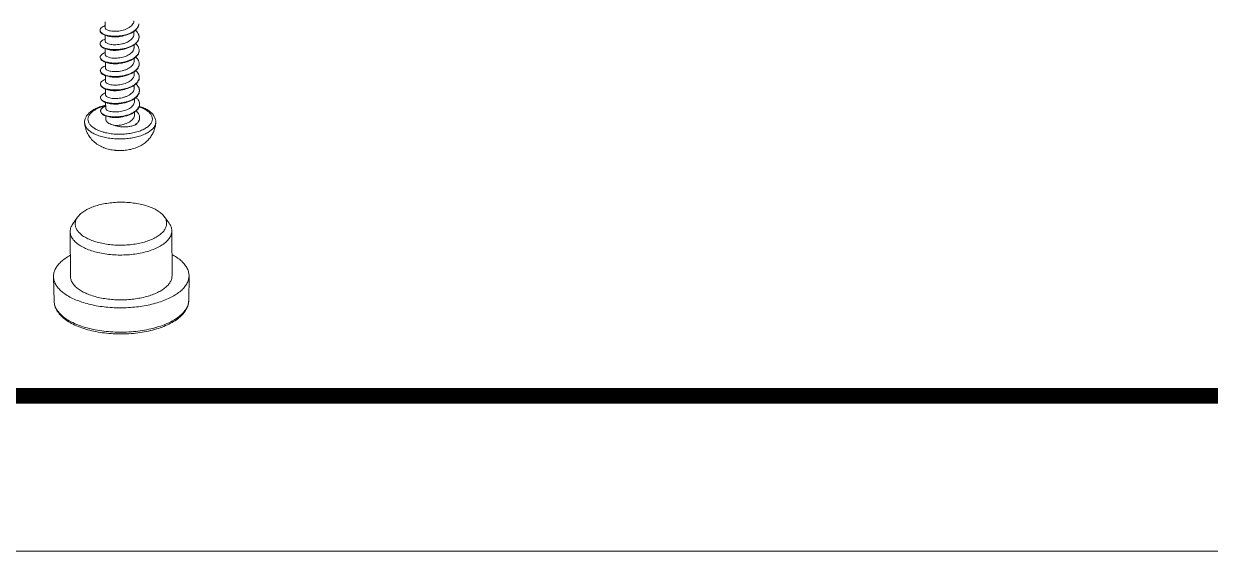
# Model space of a CAD drawing. Header units: millimetres. Extents: x 1884 to 2552, y 611 to 826.
# Drawn here: x 2049.98 to 2090.62, y 611.17 to 629.25 of the extents above; entities that cross this region are included whole.
import ezdxf

# ---------------------------------------------------------------- set-up
doc = ezdxf.new("R2010")
doc.units = ezdxf.units.MM
doc.layers.add('from', color=7, linetype='Continuous', lineweight=13)

# ---------------------------------------------------------------- blocks, each defined once
blk = doc.blocks.new('*u50')
at = {"color": 7, "linetype": 'Continuous'}
for p, q in [((-2.418, 16.415), (-2.421, 16.761)), ((-0.716, 16.03), (-0.717, 16.191)), ((-2.413, 15.62), (-2.415, 15.965)), ((-2.407, 14.826), (-2.409, 15.173)), ((-1.296, 15.177), (-1.293, 15.178)), ((-0.71, 15.235), (-0.711, 15.393)), ((-2.401, 14.032), (-2.404, 14.379)), ((-0.704, 14.441), (-0.705, 14.602)), ((-2.395, 13.237), (-2.398, 13.584)), ((-0.698, 13.647), (-0.699, 13.809)), ((-2.39, 12.443), (-2.392, 12.789)), ((-0.693, 12.852), (-0.694, 13.013)), ((-2.384, 11.648), (-2.386, 11.996)), ((-0.687, 12.058), (-0.688, 12.218)), ((-0.681, 11.264), (-0.682, 11.426)), ((-2.379, 11.003), (-2.381, 11.199)), ((-2.163, 9.221), (-2.083, 9.204)), ((-1.825, 9.166), (-1.808, 9.163)), ((-4.046, 5.218), (-4.327, 4.82)), ((1.071, 5.255), (1.358, 4.861)), ((-4.481, 4.368), (-4.462, 1.72)), ((1.519, 4.411), (1.538, 1.763)), ((-5.462, 1.695), (-5.423, 0.242)), ((2.538, 1.753), (2.519, 0.3))]:
    blk.add_line(p, q, dxfattribs=at)
for centre, radius, start, end in [((-1.914, 17.593), 1.68, 258.01874, 261.91862), ((-1.835, 18.282), 2.372, 280.55192, 282.94477), ((-0.81, 15.877), 0.396, 356.53731, 0.34703), ((-1.827, 17.476), 2.36, 280.5318, 283.00283), ((-0.798, 15.081), 0.389, 352.56812, 0.47876), ((-1.904, 15.999), 1.675, 257.95414, 261.98889), ((-1.82, 16.675), 2.353, 280.50747, 282.99043), ((-0.78, 14.287), 0.377, 356.53725, 0.50846), ((-1.925, 15.072), 1.539, 257.29467, 257.87353), ((-1.897, 15.207), 1.678, 257.92585, 261.94867), ((-1.815, 15.886), 2.358, 280.4904, 282.96745), ((-0.784, 13.494), 0.387, 356.47089, 0.33701), ((-1.89, 14.422), 1.687, 258.02221, 261.90688), ((-1.812, 15.103), 2.37, 280.54938, 282.94473), ((-0.787, 12.699), 0.395, 356.58399, 0.40682), ((-2.547, 12.287), 0.141, 179.85024, 190.12589), ((-1.887, 13.616), 1.675, 257.96576, 261.9107), ((-1.803, 14.293), 2.354, 280.51576, 282.99638), ((-1.789, 14.231), 2.291, 283.00321, 284.01586), ((-0.763, 11.904), 0.377, 356.53094, 0.50045), ((-3.173, 10.812), 0.455, 183.19353, 188.08608), ((-1.904, 12.709), 1.56, 257.7419, 257.87454), ((-1.879, 12.828), 1.681, 257.9252, 261.93632), ((-1.585, 12.064), 1.451, 256.91032, 259.47849), ((-1.798, 13.505), 2.36, 280.50523, 282.96311), ((-1.122, 11.34), 0.817, 314.00838, 314.62455), ((-0.773, 11.111), 0.393, 356.4973, 0.32224), ((-1.735, 13.028), 2.894, 253.1794, 256.94051), ((-1.621, 11.563), 2.404, 249.80942, 256.9601)]:
    blk.add_arc(centre, radius, start, end, dxfattribs=at)
for points, start_tangent, end_tangent in [([(-0.721, 16.824), (-0.731, 16.74), (-0.778, 16.632), (-0.857, 16.531), (-0.97, 16.439), (-1.11, 16.358), (-1.269, 16.293), (-1.438, 16.245), (-1.614, 16.213), (-1.789, 16.199), (-1.954, 16.201)], (0.005993, -0.999982), (-0.997819, 0.066006)), ([(-2.681, 16.364), (-2.716, 16.282), (-2.717, 16.26)], (-0.585356, -0.810777), (0.015752, -0.999876)), ([(-2.717, 16.26), (-2.704, 16.199)], (0.015752, -0.999876), (0.378608, -0.925557)), ([(-2.717, 16.233), (-2.704, 16.173), (-2.647, 16.093), (-2.547, 16.022), (-2.407, 15.962), (-2.27, 15.924)], (0.015752, -0.999876), (0.977139, -0.212602)), ([(-2.704, 16.199), (-2.647, 16.12), (-2.547, 16.048), (-2.407, 15.988), (-2.263, 15.949)], (0.378608, -0.925557), (0.978088, -0.208191)), ([(-2.42, 16.532), (-2.479, 16.509), (-2.601, 16.441), (-2.681, 16.364)], (-0.940233, -0.340533), (-0.585356, -0.810777)), ([(-2.418, 16.415), (-2.41, 16.378), (-2.373, 16.328), (-2.305, 16.283), (-2.211, 16.245), (-2.092, 16.217), (-1.954, 16.201)], (0.017516, -0.999847), (0.997819, -0.066006)), ([(-1.304, 15.971), (-1.133, 16.018), (-0.929, 16.095), (-0.752, 16.191), (-0.607, 16.301), (-0.501, 16.424), (-0.438, 16.554), (-0.421, 16.647)], (0.974543, 0.2242), (0.061372, 0.998115)), ([(-1.297, 15.946), (-1.133, 15.991), (-0.929, 16.069), (-0.751, 16.164), (-0.607, 16.275), (-0.501, 16.397), (-0.438, 16.527), (-0.42, 16.647)], (0.973902, 0.22697), (-0.006099, 0.999981)), ([(-0.414, 15.879), (-0.418, 15.926), (-0.458, 16.058), (-0.543, 16.184), (-0.623, 16.263)], (-0.00612, 0.999981), (-0.760129, 0.649772)), ([(-2.414, 15.738), (-2.507, 15.699), (-2.619, 15.628), (-2.688, 15.55), (-2.711, 15.467), (-2.711, 15.465)], (-0.940463, -0.339896), (0.009005, -0.999959)), ([(-2.711, 15.465), (-2.709, 15.44)], (0.009005, -0.999959), (0.181553, -0.983381)), ([(-2.711, 15.439), (-2.689, 15.358), (-2.621, 15.28), (-2.51, 15.211), (-2.361, 15.155), (-2.264, 15.13)], (0.009005, -0.999959), (0.977068, -0.212927)), ([(-2.709, 15.44), (-2.689, 15.385), (-2.621, 15.307), (-2.51, 15.238), (-2.361, 15.181), (-2.258, 15.155)], (0.181553, -0.983381), (0.97791, -0.209028)), ([(-1.948, 15.407), (-2.089, 15.423), (-2.209, 15.452), (-2.304, 15.491), (-2.371, 15.537), (-2.407, 15.589), (-2.412, 15.62)], (-0.997819, 0.066006), (-0.013631, 0.999907)), ([(-2.27, 15.924), (-2.233, 15.917), (-2.032, 15.89), (-1.813, 15.883), (-1.584, 15.897), (-1.354, 15.933), (-1.297, 15.946)], (0.977139, -0.212602), (0.973902, 0.22697)), ([(-2.155, 15.898), (-2.089, 15.885), (-1.952, 15.869)], (0.972552, -0.232686), (0.997819, -0.066006)), ([(-2.151, 15.93), (-2.032, 15.916), (-1.813, 15.909), (-1.584, 15.924), (-1.401, 15.951)], (0.989909, -0.141706), (0.983069, 0.183238)), ([(-1.952, 15.869), (-1.787, 15.866), (-1.611, 15.881), (-1.436, 15.912), (-1.396, 15.922)], (0.997819, -0.066006), (0.969138, 0.24652)), ([(-0.716, 16.03), (-0.726, 15.946), (-0.771, 15.839), (-0.851, 15.738), (-0.962, 15.646), (-1.099, 15.566), (-1.256, 15.501), (-1.427, 15.452), (-1.606, 15.419), (-1.783, 15.404), (-1.948, 15.407)], (0.005945, -0.999982), (-0.997819, 0.066006)), ([(-1.293, 15.178), (-1.075, 15.241), (-0.877, 15.323), (-0.707, 15.422), (-0.571, 15.536), (-0.475, 15.661), (-0.424, 15.792), (-0.415, 15.853)], (0.973967, 0.226688), (0.060344, 0.998178)), ([(-1.292, 15.152), (-1.075, 15.214), (-0.877, 15.296), (-0.707, 15.396), (-0.571, 15.51), (-0.475, 15.634), (-0.423, 15.766), (-0.414, 15.853)], (0.973889, 0.227024), (-0.00612, 0.999981)), ([(-0.409, 15.085), (-0.418, 15.165), (-0.469, 15.296), (-0.565, 15.42), (-0.619, 15.47)], (-0.008034, 0.999968), (-0.761447, 0.648227)), ([(-2.408, 14.943), (-2.533, 14.888), (-2.634, 14.815), (-2.692, 14.735), (-2.706, 14.671)], (-0.940727, -0.339164), (-0.002049, -0.999998)), ([(-1.942, 14.612), (-2.09, 14.63), (-2.215, 14.661), (-2.311, 14.704), (-2.376, 14.754), (-2.405, 14.81), (-2.407, 14.826)], (-0.997819, 0.066006), (0.008071, 0.999967)), ([(-2.264, 15.13), (-2.18, 15.114), (-1.974, 15.092), (-1.751, 15.09), (-1.521, 15.11), (-1.292, 15.152)], (0.977068, -0.212927), (0.973889, 0.227024)), ([(-2.258, 15.155), (-2.18, 15.141), (-2.146, 15.135)], (0.97791, -0.209028), (0.989837, -0.142209)), ([(-2.149, 15.104), (-2.095, 15.093), (-1.946, 15.074)], (0.972663, -0.232219), (0.997819, -0.066006)), ([(-2.146, 15.135), (-1.974, 15.118), (-1.751, 15.117), (-1.521, 15.136), (-1.396, 15.156)], (0.989837, -0.142209), (0.983132, 0.182898)), ([(-1.946, 15.074), (-1.781, 15.072), (-1.604, 15.087), (-1.424, 15.119), (-1.391, 15.128)], (0.997819, -0.066006), (0.969139, 0.246515)), ([(-1.942, 14.612), (-1.787, 14.61), (-1.623, 14.622), (-1.457, 14.649), (-1.295, 14.692), (-1.142, 14.749), (-1.006, 14.82), (-0.891, 14.902), (-0.801, 14.993), (-0.741, 15.091), (-0.712, 15.193), (-0.71, 15.235)], (0.997819, -0.066006), (-0.007762, 0.99997)), ([(-1.291, 14.383), (-1.232, 14.397), (-1.018, 14.465), (-0.826, 14.552), (-0.664, 14.655), (-0.538, 14.772), (-0.453, 14.899), (-0.412, 15.031)], (0.974373, 0.224939), (0.129733, 0.991549)), ([(-1.286, 14.357), (-1.231, 14.371), (-1.018, 14.438), (-0.826, 14.525), (-0.664, 14.628), (-0.538, 14.745), (-0.452, 14.872), (-0.412, 15.005), (-0.409, 15.058)], (0.97387, 0.227107), (-0.008034, 0.999968)), ([(-2.706, 14.671), (-2.704, 14.652), (-2.703, 14.646)], (-0.002049, -0.999998), (0.172721, -0.984971)), ([(-2.705, 14.644), (-2.704, 14.626), (-2.67, 14.544), (-2.591, 14.468), (-2.471, 14.402), (-2.313, 14.349), (-2.258, 14.336)], (-0.002049, -0.999998), (0.977026, -0.213121)), ([(-2.703, 14.646), (-2.67, 14.571), (-2.591, 14.494), (-2.471, 14.428), (-2.313, 14.375), (-2.253, 14.361)], (0.172721, -0.984971), (0.977744, -0.209804)), ([(-2.402, 14.149), (-2.424, 14.141), (-2.556, 14.076), (-2.647, 14.002), (-2.694, 13.92), (-2.7, 13.876)], (-0.940384, -0.340114), (0.00571, -0.999984)), ([(-1.937, 13.818), (-2.077, 13.834), (-2.197, 13.863), (-2.292, 13.902), (-2.359, 13.948), (-2.395, 14), (-2.401, 14.032)], (-0.997819, 0.066006), (-0.013631, 0.999907)), ([(-2.258, 14.336), (-2.125, 14.312), (-1.914, 14.295), (-1.689, 14.299), (-1.458, 14.324), (-1.286, 14.357)], (0.977026, -0.213121), (0.97387, 0.227107)), ([(-2.143, 14.31), (-2.088, 14.298), (-1.94, 14.28)], (0.972637, -0.232332), (0.997819, -0.066006)), ([(-2.137, 14.341), (-2.125, 14.339), (-1.914, 14.322), (-1.689, 14.325), (-1.458, 14.35), (-1.391, 14.362)], (0.990084, -0.14048), (0.983203, 0.182514)), ([(-1.94, 14.28), (-1.775, 14.278), (-1.6, 14.292), (-1.425, 14.324), (-1.385, 14.333)], (0.997819, -0.066006), (0.969138, 0.24652)), ([(-0.704, 14.441), (-0.714, 14.359), (-0.759, 14.252), (-0.838, 14.151), (-0.949, 14.058), (-1.086, 13.978), (-1.242, 13.913), (-1.413, 13.863), (-1.593, 13.831), (-1.771, 13.816), (-1.937, 13.818)], (0.005871, -0.999983), (-0.997819, 0.066006)), ([(-1.286, 13.588), (-1.172, 13.618), (-0.963, 13.69), (-0.777, 13.781), (-0.623, 13.888), (-0.507, 14.008), (-0.433, 14.137), (-0.404, 14.264)], (0.974455, 0.224583), (0.060407, 0.998174)), ([(-1.28, 13.563), (-1.171, 13.591), (-0.962, 13.664), (-0.777, 13.755), (-0.623, 13.862), (-0.507, 13.982), (-0.432, 14.11), (-0.403, 14.243), (-0.403, 14.264)], (0.973883, 0.227051), (-0.008633, 0.999963)), ([(-0.403, 14.29), (-0.42, 14.403), (-0.483, 14.533), (-0.589, 14.654), (-0.613, 14.676)], (-0.008633, 0.999963), (-0.761183, 0.648538)), ([(-2.7, 13.876), (-2.695, 13.837)], (0.00571, -0.999984), (0.253635, -0.9673)), ([(-2.699, 13.85), (-2.694, 13.811), (-2.649, 13.73), (-2.559, 13.656), (-2.429, 13.593), (-2.263, 13.544), (-2.252, 13.541)], (0.00571, -0.999984), (0.977078, -0.212881)), ([(-2.695, 13.837), (-2.649, 13.757), (-2.56, 13.683), (-2.429, 13.619), (-2.264, 13.57)], (0.253635, -0.9673), (0.975511, -0.219953)), ([(-2.397, 13.355), (-2.467, 13.326), (-2.585, 13.258), (-2.662, 13.181), (-2.693, 13.099), (-2.694, 13.082)], (-0.940277, -0.340409), (0.016301, -0.999867)), ([(-2.252, 13.541), (-2.069, 13.512), (-1.854, 13.5), (-1.626, 13.508), (-1.396, 13.539), (-1.28, 13.563)], (0.977078, -0.212881), (0.973883, 0.227051)), ([(-2.138, 13.515), (-2.084, 13.504), (-1.934, 13.486)], (0.972664, -0.232219), (0.997819, -0.066006)), ([(-2.132, 13.546), (-2.069, 13.538), (-1.854, 13.526), (-1.626, 13.535), (-1.396, 13.565), (-1.386, 13.567)], (0.990013, -0.140977), (0.983251, 0.182256)), ([(-1.934, 13.486), (-1.769, 13.483), (-1.59, 13.498), (-1.41, 13.531), (-1.379, 13.539)], (0.997819, -0.066006), (0.969139, 0.246515)), ([(-0.698, 13.647), (-0.707, 13.569), (-0.745, 13.471), (-0.812, 13.378), (-0.905, 13.292), (-1.021, 13.215), (-1.156, 13.149), (-1.305, 13.096), (-1.463, 13.057), (-1.623, 13.032), (-1.781, 13.021), (-1.931, 13.024)], (0.006217, -0.999981), (-0.997819, 0.066006)), ([(-1.281, 12.793), (-1.105, 12.842), (-0.903, 12.919), (-0.726, 13.015), (-0.583, 13.125), (-0.477, 13.247), (-0.415, 13.377), (-0.398, 13.47)], (0.97455, 0.224172), (0.06139, 0.998114)), ([(-1.274, 12.768), (-1.104, 12.815), (-0.902, 12.893), (-0.726, 12.988), (-0.582, 13.099), (-0.477, 13.221), (-0.415, 13.35), (-0.397, 13.469)], (0.973902, 0.226967), (-0.006049, 0.999982)), ([(-0.5, 13.769), (-0.606, 13.88)], (-0.610134, 0.792298), (-0.759738, 0.65023)), ([(-0.397, 13.496), (-0.398, 13.51), (-0.426, 13.642), (-0.5, 13.769)], (-0.006054, 0.999982), (-0.610134, 0.792298)), ([(-2.694, 13.082), (-2.692, 13.056)], (0.016301, -0.999867), (0.178892, -0.983869)), ([(-2.694, 13.056), (-2.679, 12.99), (-2.619, 12.911), (-2.516, 12.84), (-2.375, 12.781), (-2.247, 12.747)], (0.016212, -0.999869), (0.977125, -0.212664)), ([(-2.692, 13.056), (-2.679, 13.017), (-2.62, 12.938), (-2.517, 12.867), (-2.376, 12.808), (-2.24, 12.772)], (0.178892, -0.983869), (0.978059, -0.20833)), ([(-2.395, 13.237), (-2.389, 13.206), (-2.354, 13.154), (-2.287, 13.108), (-2.191, 13.069), (-2.071, 13.04), (-1.931, 13.024)], (0.013631, -0.999907), (0.997819, -0.066006)), ([(-2.247, 12.747), (-2.2, 12.738), (-2, 12.712), (-1.781, 12.706), (-1.552, 12.721), (-1.324, 12.757), (-1.274, 12.768)], (0.977125, -0.212664), (0.973902, 0.226967)), ([(-2.132, 12.721), (-2.076, 12.709), (-1.929, 12.691)], (0.972637, -0.232332), (0.997819, -0.066006)), ([(-2.128, 12.752), (-2.001, 12.738), (-1.782, 12.732), (-1.554, 12.747), (-1.378, 12.773)], (0.989894, -0.141812), (0.983075, 0.183204)), ([(-1.929, 12.691), (-1.767, 12.689), (-1.595, 12.703), (-1.423, 12.733), (-1.373, 12.744)], (0.997819, -0.066006), (0.969134, 0.246535)), ([(-0.693, 12.852), (-0.702, 12.771), (-0.747, 12.663), (-0.826, 12.563), (-0.937, 12.47), (-1.075, 12.389), (-1.231, 12.324), (-1.401, 12.275), (-1.581, 12.242), (-1.76, 12.227), (-1.925, 12.229)], (0.005865, -0.999983), (-0.997819, 0.066006)), ([(-1.269, 11.974), (-1.23, 11.983), (-1.016, 12.049), (-0.823, 12.134), (-0.659, 12.236), (-0.53, 12.351), (-0.441, 12.477), (-0.397, 12.608), (-0.391, 12.675)], (0.973871, 0.227102), (-0.007224, 0.999974)), ([(-1.234, 12.009), (-1.02, 12.074), (-0.827, 12.159), (-0.662, 12.261), (-0.532, 12.376), (-0.443, 12.501), (-0.397, 12.633), (-0.392, 12.675)], (0.970223, 0.242213), (0.059598, 0.998222)), ([(-0.391, 12.702), (-0.397, 12.766), (-0.443, 12.897), (-0.533, 13.021), (-0.6, 13.086)], (-0.007096, 0.999975), (-0.760176, 0.649717)), ([(-2.391, 12.56), (-2.511, 12.507), (-2.613, 12.435), (-2.673, 12.356), (-2.688, 12.288)], (-0.940706, -0.339223), (-0.001388, -0.999999)), ([(-2.688, 12.261), (-2.687, 12.245), (-2.655, 12.164), (-2.578, 12.088), (-2.459, 12.021), (-2.304, 11.968), (-2.241, 11.953)], (-0.001722, -0.999999), (0.977028, -0.213109)), ([(-2.686, 12.263), (-2.656, 12.192), (-2.58, 12.116), (-2.462, 12.049), (-2.308, 11.995), (-2.236, 11.978)], (0.175093, -0.984552), (0.977783, -0.209619)), ([(-1.925, 12.229), (-2.075, 12.247), (-2.203, 12.28), (-2.301, 12.324), (-2.362, 12.375), (-2.389, 12.431), (-2.389, 12.443)], (-0.997819, 0.066006), (0.008318, 0.999965)), ([(-2.241, 11.953), (-2.118, 11.931), (-1.909, 11.912), (-1.686, 11.915), (-1.456, 11.938), (-1.269, 11.974)], (0.977028, -0.213109), (0.973871, 0.227102)), ([(-2.126, 11.926), (-2.073, 11.915), (-1.923, 11.897)], (0.972664, -0.232219), (0.997819, -0.066006)), ([(-2.122, 11.958), (-1.914, 11.939), (-1.69, 11.941), (-1.461, 11.964), (-1.373, 11.979)], (0.989889, -0.141844), (0.983179, 0.182644)), ([(-1.923, 11.897), (-1.757, 11.895), (-1.579, 11.91), (-1.399, 11.943), (-1.368, 11.95)], (0.997819, -0.066006), (0.969139, 0.246515)), ([(-0.687, 12.058), (-0.689, 12.016), (-0.718, 11.914), (-0.778, 11.815), (-0.868, 11.724), (-0.983, 11.642), (-1.119, 11.572), (-1.272, 11.514), (-1.434, 11.472), (-1.6, 11.444), (-1.764, 11.432), (-1.919, 11.435)], (0.007762, -0.99997), (-0.997819, 0.066006)), ([(-0.386, 11.907), (-0.404, 12.022), (-0.467, 12.151), (-0.572, 12.272), (-0.596, 12.293)], (-0.008539, 0.999964), (-0.7613, 0.648399)), ([(-2.386, 11.831), (-2.669, 11.752), (-2.956, 11.638), (-3.204, 11.497), (-3.401, 11.332), (-3.537, 11.153), (-3.61, 10.97), (-3.627, 10.786)], (-0.974961, -0.222377), (0.058007, -0.998316)), ([(-2.385, 11.802), (-2.663, 11.72), (-2.924, 11.608), (-3.137, 11.476), (-3.296, 11.328), (-3.394, 11.17), (-3.429, 11.005), (-3.4, 10.841), (-3.306, 10.683), (-3.152, 10.536), (-2.943, 10.405), (-2.686, 10.294), (-2.573, 10.257)], (-0.971784, -0.235872), (0.956964, -0.290206)), ([(-2.385, 11.766), (-2.421, 11.752), (-2.549, 11.687), (-2.636, 11.611), (-2.678, 11.53), (-2.682, 11.493)], (-0.940263, -0.34045), (0.00995, -0.99995)), ([(-2.682, 11.493), (-2.675, 11.448)], (0.00995, -0.99995), (0.293553, -0.955943)), ([(-2.682, 11.467), (-2.674, 11.418), (-2.624, 11.338), (-2.53, 11.266), (-2.396, 11.204), (-2.235, 11.158)], (0.011725, -0.999931), (0.977124, -0.212668)), ([(-2.675, 11.448), (-2.627, 11.368), (-2.534, 11.295), (-2.402, 11.232), (-2.235, 11.185)], (0.293553, -0.955943), (0.977201, -0.212317)), ([(-0.411, 11.738), (-0.373, 11.725), (-0.115, 11.614), (0.094, 11.483), (0.248, 11.336), (0.341, 11.177), (0.371, 11.013), (0.336, 10.849), (0.237, 10.69), (0.079, 10.543), (-0.135, 10.411), (-0.396, 10.299), (-0.695, 10.212), (-1.023, 10.151), (-1.368, 10.12), (-1.719, 10.12), (-2.063, 10.149), (-2.389, 10.208)], (0.947809, -0.318838), (-0.973942, 0.226795)), ([(-2.384, 11.648), (-2.378, 11.617), (-2.342, 11.565), (-2.275, 11.519), (-2.18, 11.48), (-2.06, 11.451), (-1.919, 11.435)], (0.013631, -0.999907), (0.997819, -0.066006)), ([(-0.681, 11.264), (-0.687, 11.197), (-0.726, 11.092), (-0.797, 10.992), (-0.899, 10.9), (-1.028, 10.819), (-1.177, 10.751), (-1.34, 10.698), (-1.512, 10.662), (-1.684, 10.641), (-1.85, 10.638)], (0.006475, -0.999979), (-0.999677, 0.025432)), ([(-1.269, 11.205), (-1.145, 11.237), (-0.938, 11.31), (-0.754, 11.402), (-0.602, 11.509), (-0.487, 11.628), (-0.414, 11.756), (-0.386, 11.881)], (0.974471, 0.224513), (0.06049, 0.998169)), ([(-1.263, 11.18), (-1.138, 11.213), (-0.931, 11.286), (-0.749, 11.378), (-0.598, 11.486), (-0.484, 11.605), (-0.413, 11.734), (-0.386, 11.866), (-0.385, 11.881)], (0.97389, 0.227022), (-0.008356, 0.999965)), ([(-0.38, 11.113), (-0.382, 11.145), (-0.417, 11.277), (-0.496, 11.403), (-0.588, 11.496)], (-0.005739, 0.999984), (-0.759437, 0.650581)), ([(0.572, 10.817), (0.554, 10.991), (0.485, 11.166), (0.359, 11.338), (0.175, 11.496), (-0.057, 11.633), (-0.326, 11.744), (-0.405, 11.77)], (0.043559, 0.999051), (-0.954635, 0.297779)), ([(-3.627, 10.786), (-3.582, 10.494), (-3.479, 10.208), (-3.319, 9.939), (-3.102, 9.698), (-2.831, 9.492), (-2.522, 9.335), (-2.45, 9.307)], (0.058007, -0.998316), (0.93811, -0.346339)), ([(-3.623, 10.748), (-3.573, 10.59), (-3.46, 10.427), (-3.287, 10.276), (-3.061, 10.142), (-2.789, 10.029), (-2.478, 9.939)], (0.140587, -0.990068), (0.973942, -0.226795)), ([(0.572, 10.817), (0.557, 10.718), (0.481, 10.549), (0.345, 10.389), (0.151, 10.242), (-0.093, 10.112), (-0.381, 10.004), (-0.704, 9.922), (-1.052, 9.866), (-1.414, 9.84), (-1.78, 9.844), (-2.138, 9.877), (-2.478, 9.939)], (-0.044438, -0.999012), (-0.973942, 0.226795)), ([(-1.914, 10.651), (-2.064, 10.696), (-2.19, 10.754), (-2.287, 10.824), (-2.351, 10.902), (-2.378, 10.985), (-2.379, 11.003)], (-0.973942, 0.226795), (-0.003543, 0.999994)), ([(-2.235, 11.158), (-2.228, 11.157), (-2.032, 11.127), (-1.816, 11.116), (-1.589, 11.127), (-1.36, 11.159), (-1.263, 11.18)], (0.977124, -0.212668), (0.97389, 0.227022)), ([(-2.12, 11.132), (-2.067, 11.121), (-1.917, 11.103)], (0.972657, -0.232246), (0.997819, -0.066006)), ([(-2.115, 11.163), (-2.04, 11.154), (-1.824, 11.143), (-1.597, 11.153), (-1.368, 11.184)], (0.989989, -0.141148), (0.983203, 0.182514)), ([(-1.917, 11.103), (-1.753, 11.1), (-1.578, 11.115), (-1.403, 11.146), (-1.362, 11.156)], (0.997819, -0.066006), (0.969138, 0.246521)), ([(-1.85, 10.638), (-1.762, 10.609), (-1.667, 10.587), (-1.566, 10.569), (-1.463, 10.558), (-1.356, 10.552), (-1.245, 10.552), (-1.132, 10.558), (-1.017, 10.571), (-0.903, 10.59), (-0.793, 10.615), (-0.687, 10.646)], (0.938571, -0.345087), (0.948545, 0.316643)), ([(-1.808, 9.163), (-1.482, 9.151), (-1.147, 9.177), (-0.811, 9.246), (-0.497, 9.356), (-0.233, 9.494), (-0.001, 9.663), (0.192, 9.858), (0.347, 10.074), (0.461, 10.304), (0.537, 10.552), (0.572, 10.817)], (0.995487, -0.094895), (0.043559, 0.999051)), ([(-0.687, 10.646), (-0.554, 10.752)], (0.829352, 0.558726), (0.719228, 0.694774)), ([(-0.687, 10.646), (-0.634, 10.675), (-0.586, 10.705), (-0.542, 10.737)], (0.890327, 0.455321), (0.784328, 0.620346)), ([(-0.548, 10.758), (-0.449, 10.882), (-0.392, 11.012), (-0.381, 11.087)], (0.711715, 0.702468), (0.060989, 0.998138)), ([(-0.542, 10.737), (-0.445, 10.861), (-0.391, 10.991), (-0.38, 11.086)], (0.704796, 0.70941), (-0.005806, 0.999983)), ([(-2.083, 9.204), (-1.994, 9.188), (-1.825, 9.166)], (0.980648, -0.195781), (0.995186, -0.098004)), ([(-4.046, 5.218), (-3.977, 5.305), (-3.794, 5.475), (-3.56, 5.631), (-3.279, 5.769), (-2.959, 5.886), (-2.605, 5.979), (-2.227, 6.047), (-1.831, 6.088), (-1.428, 6.1), (-1.027, 6.084), (-0.635, 6.04), (-0.263, 5.97)], (0.577151, 0.816637), (0.973942, -0.226795)), ([(-0.263, 5.97), (0.082, 5.873), (0.393, 5.754), (0.661, 5.614), (0.881, 5.456), (1.049, 5.284), (1.071, 5.255)], (0.973942, -0.226795), (0.588895, -0.808209)), ([(-2.706, 3.692), (-3.051, 3.789), (-3.362, 3.908), (-3.63, 4.048), (-3.85, 4.206), (-4.018, 4.378), (-4.129, 4.559), (-4.181, 4.747), (-4.172, 4.937), (-4.104, 5.124), (-4.046, 5.218)], (-0.973942, 0.226795), (0.577151, 0.816637)), ([(1.071, 5.255), (1.16, 5.103), (1.211, 4.915), (1.203, 4.725), (1.135, 4.538), (1.008, 4.357), (0.825, 4.187), (0.591, 4.031), (0.31, 3.893), (-0.01, 3.776), (-0.364, 3.683), (-0.742, 3.615), (-1.138, 3.574), (-1.541, 3.562), (-1.942, 3.578), (-2.334, 3.622), (-2.706, 3.692)], (0.588895, -0.808209), (-0.973942, 0.226795)), ([(-4.481, 4.368), (-4.468, 4.507), (-4.392, 4.715), (-4.327, 4.82)], (-0.006326, 0.99998), (0.577135, 0.816649)), ([(-2.839, 3.125), (-3.222, 3.231), (-3.567, 3.364), (-3.865, 3.52), (-4.11, 3.695), (-4.296, 3.886), (-4.419, 4.088), (-4.477, 4.297), (-4.481, 4.368)], (-0.973942, 0.226795), (-0.006326, 0.99998)), ([(1.519, 4.411), (1.505, 4.272), (1.429, 4.064), (1.288, 3.863), (1.085, 3.674), (0.825, 3.501), (0.513, 3.348), (0.157, 3.218), (-0.236, 3.114), (-0.657, 3.039), (-1.096, 2.993), (-1.544, 2.98), (-1.99, 2.997), (-2.425, 3.046), (-2.839, 3.125)], (0.006326, -0.99998), (-0.973942, 0.226795)), ([(1.358, 4.861), (1.457, 4.691), (1.514, 4.483), (1.519, 4.411)], (0.588827, -0.808259), (0.006326, -0.99998)), ([(-4.472, 2.963), (-4.492, 2.952), (-4.785, 2.77), (-5.029, 2.572), (-5.221, 2.363), (-5.359, 2.145), (-5.439, 1.92), (-5.462, 1.695)], (-0.878973, -0.476871), (0.026933, -0.999637)), ([(1.53, 3.007), (1.798, 2.849), (2.054, 2.658), (2.258, 2.454), (2.408, 2.239), (2.502, 2.016), (2.537, 1.79), (2.538, 1.753)], (0.885782, -0.464101), (-0.012991, -0.999916)), ([(-5.462, 1.695), (-5.426, 1.467), (-5.332, 1.245), (-5.182, 1.03), (-4.978, 0.825), (-4.722, 0.634), (-4.419, 0.459), (-4.073, 0.303), (-3.689, 0.167), (-3.272, 0.055)], (0.026933, -0.999637), (0.973942, -0.226795)), ([(-4.462, 1.72), (-4.462, 1.713), (-4.431, 1.521), (-4.344, 1.334), (-4.203, 1.154), (-4.012, 0.984), (-3.773, 0.83), (-3.491, 0.692), (-3.171, 0.573), (-2.82, 0.477)], (0.006987, -0.999976), (0.973942, -0.226795)), ([(2.538, 1.753), (2.515, 1.563), (2.434, 1.339), (2.297, 1.121), (2.105, 0.911), (1.861, 0.714), (1.568, 0.532), (1.231, 0.367), (0.855, 0.222), (0.445, 0.1), (0.008, 0.001), (-0.452, -0.072), (-0.925, -0.118), (-1.407, -0.138), (-1.89, -0.13), (-2.366, -0.095), (-2.829, -0.033), (-3.272, 0.055)], (-0.012991, -0.999916), (-0.973942, 0.226795)), ([(1.538, 1.763), (1.513, 1.578), (1.433, 1.389), (1.299, 1.207), (1.114, 1.034), (0.881, 0.874), (0.604, 0.731), (0.289, 0.607), (-0.059, 0.503), (-0.434, 0.423), (-0.827, 0.367), (-1.232, 0.337), (-1.641, 0.333), (-2.047, 0.355), (-2.443, 0.404), (-2.82, 0.477)], (0.006987, -0.999976), (-0.973942, 0.226795)), ([(-3.249, -1.386), (-3.714, -1.258), (-4.137, -1.102), (-4.511, -0.919), (-4.827, -0.714), (-5.08, -0.49), (-5.266, -0.252), (-5.381, -0.004), (-5.423, 0.242)], (-0.973942, 0.226795), (-0.027184, 0.99963)), ([(-3.203, -1.494), (-3.674, -1.364), (-4.105, -1.202), (-4.488, -1.01), (-4.815, -0.791), (-5.077, -0.548), (-5.267, -0.29), (-5.381, -0.024), (-5.423, 0.242)], (-0.973942, 0.226795), (-0.027004, 0.999635)), ([(2.519, 0.3), (2.487, 0.072), (2.381, -0.178), (2.204, -0.42), (1.959, -0.649), (1.65, -0.86), (1.284, -1.049), (0.866, -1.214), (0.405, -1.351), (-0.09, -1.457), (-0.611, -1.531), (-1.147, -1.571), (-1.689, -1.576), (-2.226, -1.547), (-2.75, -1.483), (-3.249, -1.386)], (-0.013134, -0.999914), (-0.973942, 0.226795)), ([(2.519, 0.3), (2.482, 0.036), (2.375, -0.227), (2.195, -0.485), (1.944, -0.729), (1.629, -0.951), (1.258, -1.147), (0.841, -1.315), (0.384, -1.453), (-0.104, -1.56), (-0.615, -1.633), (-1.141, -1.673), (-1.671, -1.679), (-2.197, -1.651), (-2.711, -1.589), (-3.203, -1.494)], (-0.01254, -0.999921), (-0.973942, 0.226795))]:
    blk.add_spline(points, degree=3, dxfattribs=dict(at, start_tangent=start_tangent, end_tangent=end_tangent))

msp = doc.modelspace()

# ---------------------------------------------------------------- linework, layer by layer
at = {"layer": 'from'}
msp.add_lwpolyline([(1884.033, 611.167), (2193.173, 611.167), (2193.173, 825.991), (1884.033, 825.991)], close=True, dxfattribs=at)
at = {"layer": 'from', "const_width": 0.533}
msp.add_lwpolyline([(1889.36, 616.494), (1889.36, 820.663), (2187.845, 820.663), (2187.845, 616.494), (1889.36, 616.494)], dxfattribs=at)

# ---------------------------------------------------------------- block references
at = {"layer": 'from', "xscale": 0.58, "yscale": 0.58, "zscale": 0.58}
msp.add_blockref('*u50', (2054.17, 619.59), dxfattribs=at)

doc.saveas('drawing.dxf')
